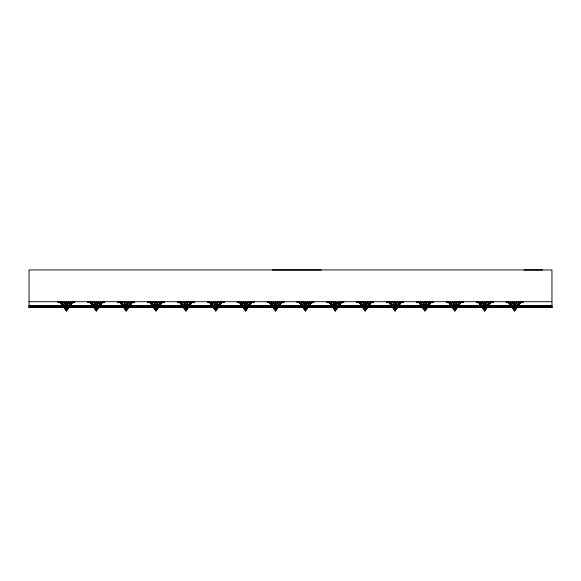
<?xml version="1.0" encoding="UTF-8"?>
<svg xmlns="http://www.w3.org/2000/svg" width="581" height="581" viewBox="0 0 581 581"><rect width="100%" height="100%" fill="white"/><g stroke="black" fill="none" stroke-linecap="round" stroke-linejoin="round"><path stroke-width="0.87" d="M70.599 301.706L70.599 302.636L66.401 309.92L60.46 302.636L60.46 301.706M100.484 301.706L100.484 302.636L96.279 309.92L90.338 302.636L90.338 301.706M130.362 301.706L130.362 302.636L126.157 309.92L120.216 302.636L120.216 301.706M160.24 301.706L160.24 302.636L156.042 309.92L150.094 302.636L150.094 301.706M190.125 301.706L190.125 302.636L185.92 309.92L179.979 302.636L179.979 301.706M220.003 301.706L220.003 302.636L215.798 309.92L209.857 302.636L209.857 301.706M249.881 301.706L249.881 302.636L245.683 309.92L239.735 302.636L239.735 301.706M279.759 301.706L279.759 302.636L275.561 309.92L269.62 302.636L269.62 301.706M309.644 301.706L309.644 302.636L305.439 309.92L299.498 302.636L299.498 301.706M339.522 301.706L339.522 302.636L335.317 309.92L329.376 302.636L329.376 301.706M369.4 301.706L369.4 302.636L365.202 309.92L359.254 302.636L359.254 301.706M399.285 301.706L399.285 302.636L395.08 309.92L389.139 302.636L389.139 301.706M429.163 301.706L429.163 302.636L424.958 309.92L419.017 302.636L419.017 301.706M459.041 301.706L459.041 302.636L454.843 309.92L448.895 302.636L448.895 301.706M488.919 301.706L488.919 302.636L484.721 309.92L478.78 302.636L478.78 301.706M518.804 301.706L518.804 302.636L514.599 309.92L508.658 302.636L508.658 301.706M70.599 302.636L66.401 308.584L62.196 302.636L62.196 301.706M62.196 302.636L66.401 309.92L72.342 302.636L66.401 310.755L60.46 302.636L66.401 311.046L72.342 302.636L72.342 301.706M100.484 302.636L96.279 308.584L92.081 302.636L92.081 301.706M92.081 302.636L96.279 309.92L102.22 302.636L96.279 310.755L90.338 302.636L96.279 311.046L102.22 302.636L102.22 301.706M130.362 302.636L126.157 308.584L121.959 302.636L121.959 301.706M121.959 302.636L126.157 309.92L132.105 302.636L126.157 310.755L120.216 302.636L126.157 311.046L132.105 302.636L132.105 301.706M160.24 302.636L156.042 308.584L151.837 302.636L151.837 301.706M151.837 302.636L156.042 309.92L161.983 302.636L156.042 310.755L150.094 302.636L156.042 311.046L161.983 302.636L161.983 301.706M190.125 302.636L185.92 308.584L181.715 302.636L181.715 301.706M181.715 302.636L185.92 309.92L191.861 302.636L185.92 310.755L179.979 302.636L185.92 311.046L191.861 302.636L191.861 301.706M220.003 302.636L215.798 308.584L211.6 302.636L211.6 301.706M211.6 302.636L215.798 309.92L221.746 302.636L215.798 310.755L209.857 302.636L215.798 311.046L221.746 302.636L221.746 301.706M249.881 302.636L245.683 308.584L241.478 302.636L241.478 301.706M241.478 302.636L245.683 309.92L251.624 302.636L245.683 310.755L239.735 302.636L245.683 311.046L251.624 302.636L251.624 301.706M279.759 302.636L275.561 308.584L271.356 302.636L271.356 301.706M271.356 302.636L275.561 309.92L281.502 302.636L275.561 310.755L269.62 302.636L275.561 311.046L281.502 302.636L281.502 301.706M309.644 302.636L305.439 308.584L301.241 302.636L301.241 301.706M301.241 302.636L305.439 309.92L311.38 302.636L305.439 310.755L299.498 302.636L305.439 311.046L311.38 302.636L311.38 301.706M339.522 302.636L335.317 308.584L331.119 302.636L331.119 301.706M331.119 302.636L335.317 309.92L341.265 302.636L335.317 310.755L329.376 302.636L335.317 311.046L341.265 302.636L341.265 301.706M369.4 302.636L365.202 308.584L360.997 302.636L360.997 301.706M360.997 302.636L365.202 309.92L371.143 302.636L365.202 310.755L359.254 302.636L365.202 311.046L371.143 302.636L371.143 301.706M399.285 302.636L395.08 308.584L390.875 302.636L390.875 301.706M390.875 302.636L395.08 309.92L401.021 302.636L395.08 310.755L389.139 302.636L395.08 311.046L401.021 302.636L401.021 301.706M429.163 302.636L424.958 308.584L420.76 302.636L420.76 301.706M420.76 302.636L424.958 309.92L430.906 302.636L424.958 310.755L419.017 302.636L424.958 311.046L430.906 302.636L430.906 301.706M459.041 302.636L454.843 308.584L450.638 302.636L450.638 301.706M450.638 302.636L454.843 309.92L460.784 302.636L454.843 310.755L448.895 302.636L454.843 311.046L460.784 302.636L460.784 301.706M488.919 302.636L484.721 308.584L480.516 302.636L480.516 301.706M480.516 302.636L484.721 309.92L490.662 302.636L484.721 310.755L478.78 302.636L484.721 311.046L490.662 302.636L490.662 301.706M518.804 302.636L514.599 308.584L510.401 302.636L510.401 301.706M510.401 302.636L514.599 309.92L520.54 302.636L514.599 310.755L508.658 302.636L514.599 311.046L520.54 302.636L520.54 301.706M321.257 269.998L272.286 269.998M523.939 269.998L542.61 269.998M29.05 301.706L551.95 301.706M29.05 305.628L62.639 305.628M69.902 305.628L92.597 305.628M99.859 305.628L122.555 305.628M128.909 305.628L152.512 305.628M159.775 305.628L182.47 305.628M188.825 305.628L212.428 305.628M219.691 305.628L242.386 305.628M248.741 305.628L272.344 305.628M279.606 305.628L301.394 305.628M308.656 305.628L332.259 305.628M338.614 305.628L361.309 305.628M368.572 305.628L392.175 305.628M398.53 305.628L421.225 305.628M428.487 305.628L452.091 305.628M458.445 305.628L481.141 305.628M488.403 305.628L511.098 305.628M518.361 305.628L551.95 305.628M29.05 306.107L63.547 306.107M68.994 306.107L93.505 306.107M98.952 306.107L123.462 306.107M128.909 306.107L153.42 306.107M158.867 306.107L182.47 306.107M188.825 306.107L213.336 306.107M218.783 306.107L242.386 306.107M248.741 306.107L272.344 306.107M278.698 306.107L302.302 306.107M308.656 306.107L332.259 306.107M338.614 306.107L362.217 306.107M367.664 306.107L392.175 306.107M398.53 306.107L422.133 306.107M427.58 306.107L452.091 306.107M457.537 306.107L482.048 306.107M487.495 306.107L512.006 306.107M517.453 306.107L551.95 306.107M29.05 306.557L63.547 306.557M68.994 306.557L93.505 306.557M98.952 306.557L123.462 306.557M128.909 306.557L153.42 306.557M157.959 306.557L183.378 306.557M188.825 306.557L213.336 306.557M217.875 306.557L243.294 306.557M248.741 306.557L272.344 306.557M277.791 306.557L303.209 306.557M308.656 306.557L332.259 306.557M337.706 306.557L363.125 306.557M367.664 306.557L392.175 306.557M397.622 306.557L423.041 306.557M427.58 306.557L452.091 306.557M457.537 306.557L482.048 306.557M487.495 306.557L512.006 306.557M517.453 306.557L551.95 306.557M29.05 306.95L63.547 306.95M68.994 306.95L93.505 306.95M98.952 306.95L123.462 306.95M128.909 306.95L153.42 306.95M157.959 306.95L183.378 306.95M188.825 306.95L213.336 306.95M217.875 306.95L243.294 306.95M248.741 306.95L272.344 306.95M277.791 306.95L303.209 306.95M308.656 306.95L332.259 306.95M337.706 306.95L363.125 306.95M367.664 306.95L392.175 306.95M397.622 306.95L423.041 306.95M427.58 306.95L452.091 306.95M457.537 306.95L482.048 306.95M487.495 306.95L512.006 306.95M517.453 306.95L551.95 306.95M29.05 307.247L64.455 307.247M68.086 307.247L94.412 307.247M98.044 307.247L124.37 307.247M128.002 307.247L153.42 307.247M157.959 307.247L184.286 307.247M187.917 307.247L213.336 307.247M217.875 307.247L243.294 307.247M247.833 307.247L273.252 307.247M277.791 307.247L303.209 307.247M307.748 307.247L333.167 307.247M337.706 307.247L363.125 307.247M367.664 307.247L393.083 307.247M396.714 307.247L423.041 307.247M427.58 307.247L452.998 307.247M456.63 307.247L482.956 307.247M486.587 307.247L512.914 307.247M516.545 307.247L551.95 307.247M29.05 307.429L64.455 307.429M68.086 307.429L94.412 307.429M98.044 307.429L124.37 307.429M128.002 307.429L153.42 307.429M157.959 307.429L184.286 307.429M187.917 307.429L213.336 307.429M217.875 307.429L243.294 307.429M247.833 307.429L273.252 307.429M277.791 307.429L303.209 307.429M307.748 307.429L333.167 307.429M337.706 307.429L363.125 307.429M367.664 307.429L393.083 307.429M396.714 307.429L423.041 307.429M427.58 307.429L452.998 307.429M456.63 307.429L482.956 307.429M486.587 307.429L512.914 307.429M516.545 307.429L551.95 307.429M64.455 307.494L29.05 307.494L29.05 269.954L551.95 269.954L551.95 307.494L516.545 307.494M68.086 307.494L94.412 307.494M98.044 307.494L124.37 307.494M128.002 307.494L153.42 307.494M157.959 307.494L184.286 307.494M187.917 307.494L213.336 307.494M217.875 307.494L243.294 307.494M247.833 307.494L273.252 307.494M277.791 307.494L303.209 307.494M307.748 307.494L333.167 307.494M337.706 307.494L363.125 307.494M367.664 307.494L393.083 307.494M396.714 307.494L423.041 307.494M427.58 307.494L452.998 307.494M456.63 307.494L482.956 307.494M486.587 307.494L512.914 307.494M523.002 301.706L523.002 302.636L506.196 302.636L506.196 301.706M522.718 301.706L522.718 302.636M521.876 301.706L521.876 302.636M516.778 301.706L514.599 308.584L512.427 301.706M514.599 301.706L514.599 311.046M507.322 301.706L507.322 302.636M506.479 301.706L506.479 302.636M493.124 301.706L493.124 302.636L476.318 302.636L476.318 301.706M492.841 301.706L492.841 302.636M491.998 301.706L491.998 302.636M486.893 301.706L484.721 308.584L482.542 301.706M484.721 301.706L484.721 311.046M477.444 301.706L477.444 302.636M476.602 301.706L476.602 302.636M463.246 301.706L463.246 302.636L446.433 302.636L446.433 301.706M462.955 301.706L462.955 302.636M462.12 301.706L462.12 302.636M457.015 301.706L454.843 308.584L452.664 301.706M454.843 301.706L454.843 311.046M447.559 301.706L447.559 302.636M446.724 301.706L446.724 302.636M433.361 301.706L433.361 302.636L416.555 302.636L416.555 301.706M433.077 301.706L433.077 302.636M432.235 301.706L432.235 302.636M427.137 301.706L424.958 308.584L422.786 301.706M424.958 301.706L424.958 311.046M417.681 301.706L417.681 302.636M416.846 301.706L416.846 302.636M403.483 301.706L403.483 302.636L386.677 302.636L386.677 301.706M403.199 301.706L403.199 302.636M402.357 301.706L402.357 302.636M397.251 301.706L395.08 308.584L392.909 301.706M395.08 301.706L395.08 311.046M387.803 301.706L387.803 302.636M386.961 301.706L386.961 302.636M373.605 301.706L373.605 302.636L356.799 302.636L356.799 301.706M373.314 301.706L373.314 302.636M372.479 301.706L372.479 302.636M367.374 301.706L365.202 308.584L363.023 301.706M365.202 301.706L365.202 311.046M357.925 301.706L357.925 302.636M357.083 301.706L357.083 302.636M343.727 301.706L343.727 302.636L326.914 302.636L326.914 301.706M343.436 301.706L343.436 302.636M342.601 301.706L342.601 302.636M337.496 301.706L335.317 308.584L333.145 301.706M335.317 301.706L335.317 311.046M328.04 301.706L328.04 302.636M327.205 301.706L327.205 302.636M313.842 301.706L313.842 302.636L297.036 302.636L297.036 301.706M313.558 301.706L313.558 302.636M312.716 301.706L312.716 302.636M307.618 301.706L305.439 308.584L303.267 301.706M305.439 301.706L305.439 311.046M298.162 301.706L298.162 302.636M297.319 301.706L297.319 302.636M283.964 301.706L283.964 302.636L267.158 302.636L267.158 301.706M283.681 301.706L283.681 302.636M282.838 301.706L282.838 302.636M277.733 301.706L275.561 308.584L273.382 301.706M275.561 301.706L275.561 311.046M268.284 301.706L268.284 302.636M267.442 301.706L267.442 302.636M254.086 301.706L254.086 302.636L237.273 302.636L237.273 301.706M253.795 301.706L253.795 302.636M252.96 301.706L252.96 302.636M247.855 301.706L245.683 308.584L243.504 301.706M245.683 301.706L245.683 311.046M238.399 301.706L238.399 302.636M237.564 301.706L237.564 302.636M224.201 301.706L224.201 302.636L207.395 302.636L207.395 301.706M223.917 301.706L223.917 302.636M223.075 301.706L223.075 302.636M217.977 301.706L215.798 308.584L213.626 301.706M215.798 301.706L215.798 311.046M208.521 301.706L208.521 302.636M207.686 301.706L207.686 302.636M194.323 301.706L194.323 302.636L177.517 302.636L177.517 301.706M194.039 301.706L194.039 302.636M193.197 301.706L193.197 302.636M188.091 301.706L185.92 308.584L183.749 301.706M185.92 301.706L185.92 311.046M178.643 301.706L178.643 302.636M177.801 301.706L177.801 302.636M164.445 301.706L164.445 302.636L147.639 302.636L147.639 301.706M164.154 301.706L164.154 302.636M163.319 301.706L163.319 302.636M158.214 301.706L156.042 308.584L153.863 301.706M156.042 301.706L156.042 311.046M148.765 301.706L148.765 302.636M147.923 301.706L147.923 302.636M134.567 301.706L134.567 302.636L117.754 302.636L117.754 301.706M134.276 301.706L134.276 302.636M133.441 301.706L133.441 302.636M128.336 301.706L126.157 308.584L123.985 301.706M126.157 301.706L126.157 311.046M118.88 301.706L118.88 302.636M118.045 301.706L118.045 302.636M104.682 301.706L104.682 302.636L87.876 302.636L87.876 301.706M104.398 301.706L104.398 302.636M103.556 301.706L103.556 302.636M98.458 301.706L96.279 308.584L94.107 301.706M96.279 301.706L96.279 311.046M89.002 301.706L89.002 302.636M88.159 301.706L88.159 302.636M74.804 301.706L74.804 302.636L57.998 302.636L57.998 301.706M74.521 301.706L74.521 302.636M73.678 301.706L73.678 302.636M68.573 301.706L66.401 308.584L64.222 301.706M66.401 301.706L66.401 311.046M59.124 301.706L59.124 302.636M58.282 301.706L58.282 302.636M68.573 302.636L66.401 306.841L64.222 302.636L66.401 304.814L68.573 302.636M98.458 302.636L96.279 306.841L94.107 302.636L96.279 304.814L98.458 302.636M128.336 302.636L126.157 306.841L123.985 302.636L126.157 304.814L128.336 302.636M158.214 302.636L156.042 306.841L153.863 302.636L156.042 304.814L158.214 302.636M188.091 302.636L185.92 306.841L183.749 302.636L185.92 304.814L188.091 302.636M217.977 302.636L215.798 306.841L213.626 302.636L215.798 304.814L217.977 302.636M247.855 302.636L245.683 306.841L243.504 302.636L245.683 304.814L247.855 302.636M277.733 302.636L275.561 306.841L273.382 302.636L275.561 304.814L277.733 302.636M307.618 302.636L305.439 306.841L303.267 302.636L305.439 304.814L307.618 302.636M337.496 302.636L335.317 306.841L333.145 302.636L335.317 304.814L337.496 302.636M367.374 302.636L365.202 306.841L363.023 302.636L365.202 304.814L367.374 302.636M397.251 302.636L395.08 306.841L392.909 302.636L395.08 304.814L397.251 302.636M427.137 302.636L424.958 306.841L422.786 302.636L424.958 304.814L427.137 302.636M457.015 302.636L454.843 306.841L452.664 302.636L454.843 304.814L457.015 302.636M486.893 302.636L484.721 306.841L482.542 302.636L484.721 304.814L486.893 302.636M516.778 302.636L514.599 306.841L512.427 302.636L514.599 304.814L516.778 302.636"/></g></svg>
